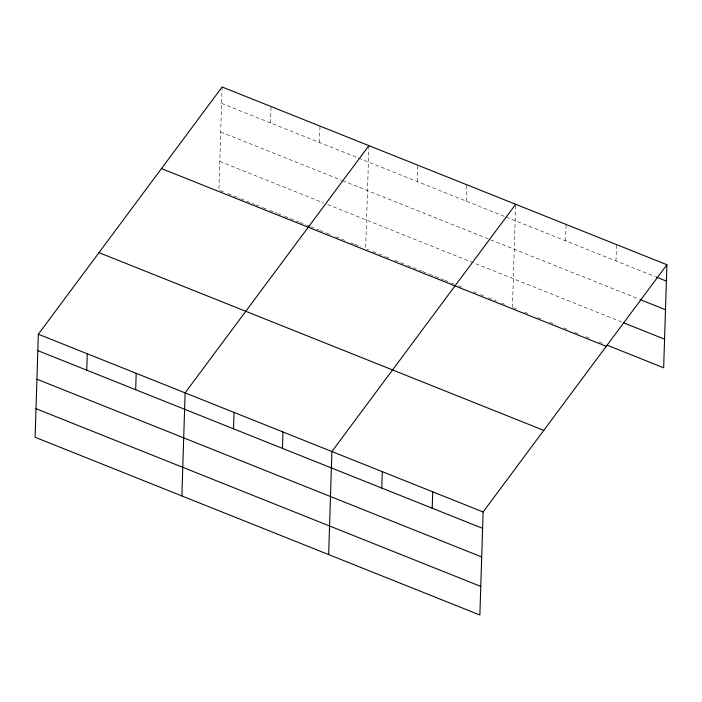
<?xml version="1.0" encoding="UTF-8"?>
<svg xmlns="http://www.w3.org/2000/svg" width="702" height="702" viewBox="0 0 702 702"><rect width="100%" height="100%" fill="white"/><g stroke="black" fill="none" stroke-linecap="round" stroke-linejoin="round"><path stroke-width="0.53" stroke-dasharray="3.51 2.63" d="M222.122 86.987L218.884 190.04L223.877 192.032M270.533 122.929L271.051 106.537M319.454 142.48L319.972 126.088M368.901 145.639L365.663 248.692L368.655 249.894M417.313 181.581L417.822 165.189M466.233 201.132L466.751 184.74M512.434 307.344L515.637 205.388M565.566 240.821L566.084 224.438M615.979 260.968L616.488 244.577M221.604 103.378L505.177 216.69M506.177 217.094L655.299 276.676M220.709 131.976L341.523 180.256M342.523 180.651L639.276 299.236M219.779 161.442L323.622 202.939M327.615 204.536L622.218 322.253M227.869 193.629L232.862 195.63M233.863 196.025L239.847 198.42M240.847 198.815L254.826 204.405M255.826 204.8L261.82 207.195M262.82 207.599L267.804 209.591M269.805 210.389L276.799 213.18M277.79 213.583L283.783 215.979M284.784 216.374L298.762 221.964M299.763 222.358L305.747 224.754M306.748 225.149L309.749 226.351M310.74 226.746L318.734 229.94M319.726 230.344L325.719 232.731M326.72 233.134L331.713 235.126M335.705 236.723L340.698 238.715M341.698 239.119L344.691 240.312M350.684 242.708L353.676 243.91M354.677 244.305L360.67 246.7M372.648 251.492L377.641 253.483M378.641 253.878L384.635 256.274M385.626 256.678L390.619 258.669M394.612 260.267L399.605 262.258M400.605 262.662L406.598 265.049M407.599 265.453L421.577 271.042M422.569 271.437L428.562 273.833M429.563 274.228L443.541 279.817M444.541 280.212L450.535 282.608M451.526 283.011L454.527 284.205M458.52 285.802L463.513 287.794M473.499 291.786L476.491 292.98M480.484 294.577L483.476 295.779M488.469 297.771L496.463 300.965M501.456 302.957L505.449 304.554M513.443 307.748L518.488 309.766M524.534 312.179L529.571 314.198M537.644 317.418L542.681 319.436M549.736 322.253L555.791 324.675M563.855 327.895L568.892 329.905M574.947 332.327L579.984 334.336M586.03 336.758L591.075 338.768M599.139 341.997L604.176 344.006"/><path stroke-width="1.05" d="M38.338 334.222L35.1 437.276L479.878 615.013L483.116 511.96L666.9 264.724L222.122 86.987L38.338 334.222L483.116 511.96M86.75 370.165L87.267 353.773M135.679 389.715L136.188 373.324M181.879 495.928L185.117 392.874L368.901 145.639M233.529 428.817L234.038 412.425M282.45 448.367L282.967 431.976M328.65 554.58L331.897 451.526L515.672 204.291M381.783 488.057L382.3 471.674M432.195 508.204L432.713 491.812M666.9 264.724L663.662 367.778L607.204 345.217M656.3 277.079L666.382 281.107M640.285 299.64L665.487 309.714M623.227 322.657L664.557 339.18M161.469 168.577L606.256 346.314M98.991 252.632L543.769 430.37M37.82 350.614L482.599 528.343M36.925 379.212L481.704 556.949M35.995 408.678L480.773 586.416"/></g></svg>
